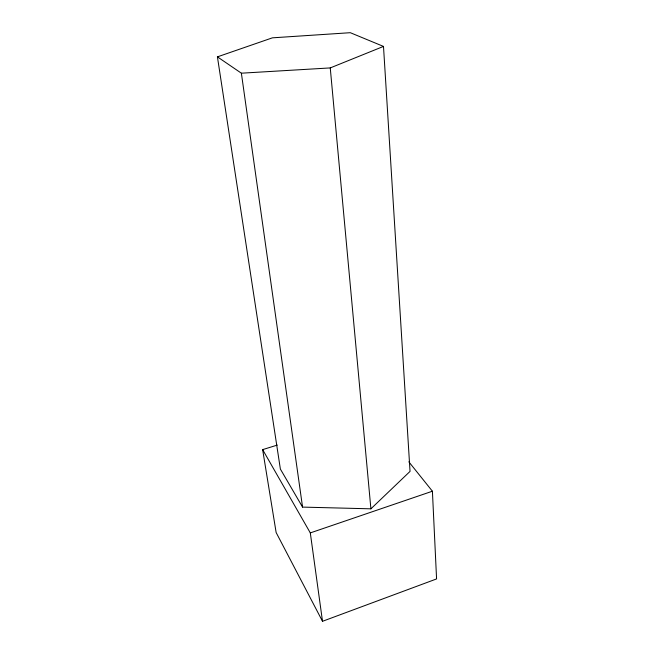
<?xml version="1.0" encoding="UTF-8"?>
<svg xmlns="http://www.w3.org/2000/svg" width="654" height="654" viewBox="0 0 654 654"><rect width="100%" height="100%" fill="white"/><g stroke="black" fill="none" stroke-linecap="round" stroke-linejoin="round"><path stroke-width="0.98" d="M370.9 508.828L410.033 471.403L383.497 46.418L350.307 32.7L272.416 37.834L217.422 56.857L280.378 469.073L302.557 507.103L370.9 508.828L330.254 67.918L383.497 46.418M277.271 445.096L262.638 449.625L276.135 532.511L322.504 621.3L436.578 578.929L432.408 491.219L408.84 461.838M322.504 621.3L310.307 532.904L432.408 491.219M217.422 56.857L241.375 73.191L330.254 67.918M262.638 449.625L310.307 532.904M241.375 73.191L302.557 507.103"/></g></svg>
